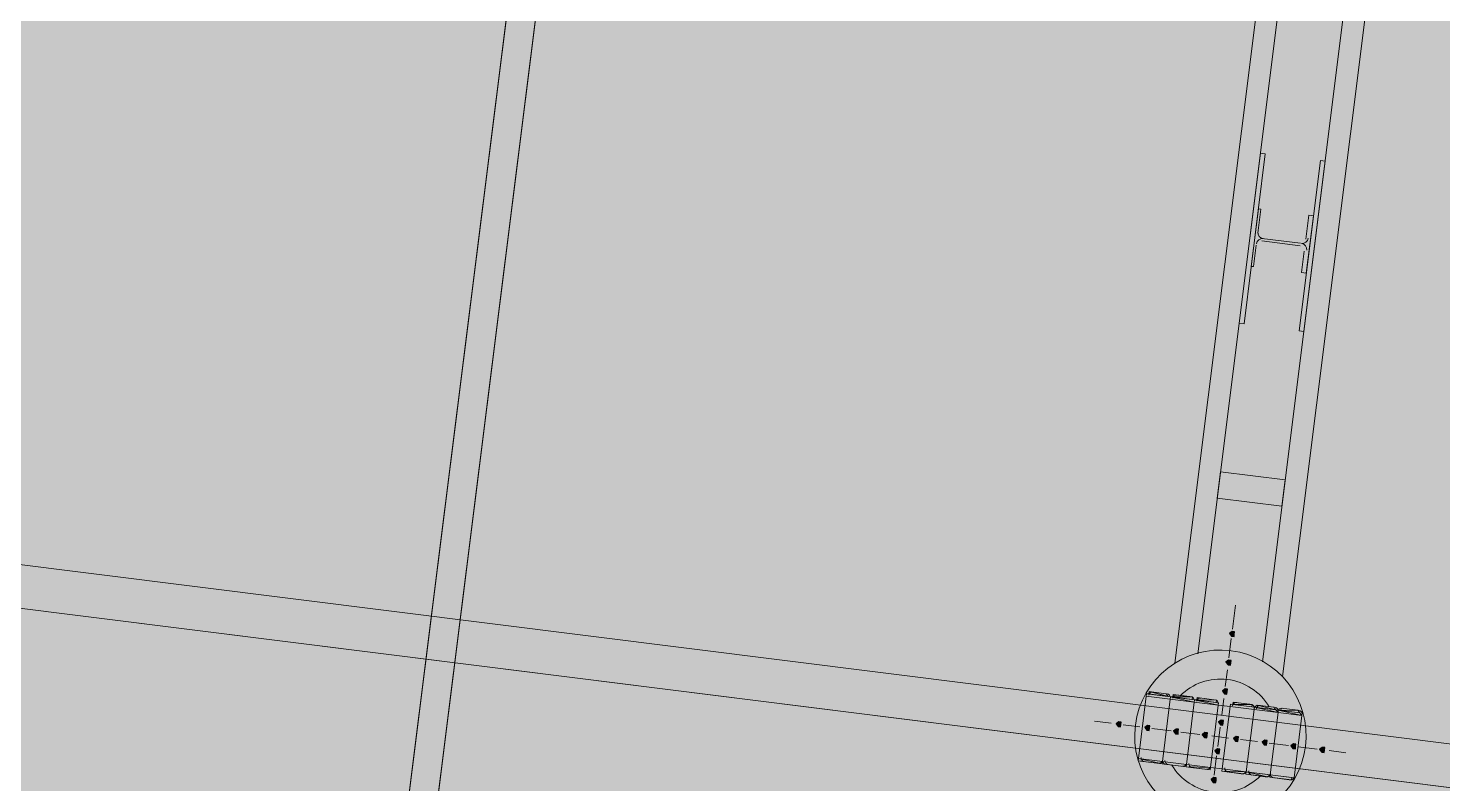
# Model space of a CAD drawing. Header units: metres. Extents: x -4 to 509425, y 7549 to 4732445.
# Drawn here: x 476039.051 to 476044.012, y 4719745.415 to 4719748.064 of the extents above; entities that cross this region are included whole.
import ezdxf

# ---------------------------------------------------------------- set-up
doc = ezdxf.new("R2010")
doc.units = ezdxf.units.M
doc.header["$LTSCALE"] = 0.01
doc.header["$MEASUREMENT"] = 0
doc.layers.get('0').update_dxf_attribs({"lineweight": 0})
doc.layers.add('_SUBESTACIÓN', color=1, linetype='Continuous')
doc.layers.add('SUBESTACION LA VID', color=253, linetype='Continuous')

# ---------------------------------------------------------------- blocks, each defined once
blk = doc.blocks.new('A$Cfff6051d')
at = {"layer": 'SUBESTACION LA VID', "transparency": 33554687}
h = blk.add_hatch(color=256, dxfattribs=at)
h.dxf.hatch_style = 2
h.paths.add_polyline_path([(476043.2811, 4719745.9399), (476043.2822, 4719745.9483), (476043.2738, 4719745.9494), (476043.2643, 4719745.942), (476043.2717, 4719745.9326), (476043.2801, 4719745.9315)])
h = blk.add_hatch(color=256, dxfattribs=at)
h.dxf.hatch_style = 2
h.paths.add_polyline_path([(476043.2685, 4719745.8391), (476043.2696, 4719745.8475), (476043.2612, 4719745.8486), (476043.2517, 4719745.8412), (476043.2591, 4719745.8318), (476043.2675, 4719745.8307)])
h = blk.add_hatch(color=256, dxfattribs=at)
h.dxf.hatch_style = 2
h.paths.add_polyline_path([(476043.2559, 4719745.7383), (476043.2569, 4719745.7467), (476043.2485, 4719745.7478), (476043.2391, 4719745.7404), (476043.2464, 4719745.731), (476043.2548, 4719745.7299)])
h = blk.add_hatch(color=256, dxfattribs=at)
h.dxf.hatch_style = 2
h.paths.add_polyline_path([(476042.883, 4719745.6229), (476042.8841, 4719745.6313), (476042.8757, 4719745.6324), (476042.8662, 4719745.6251), (476042.8736, 4719745.6156), (476042.882, 4719745.6145)])
h = blk.add_hatch(color=256, dxfattribs=at)
h.dxf.hatch_style = 2
h.paths.add_polyline_path([(476042.9838, 4719745.6103), (476042.9849, 4719745.6187), (476042.9765, 4719745.6198), (476042.967, 4719745.6124), (476042.9744, 4719745.603), (476042.9828, 4719745.6019)])
h = blk.add_hatch(color=256, dxfattribs=at)
h.dxf.hatch_style = 2
h.paths.add_polyline_path([(476043.0846, 4719745.5977), (476043.0857, 4719745.6061), (476043.0773, 4719745.6071), (476043.0678, 4719745.5998), (476043.0752, 4719745.5903), (476043.0836, 4719745.5893)])
h = blk.add_hatch(color=256, dxfattribs=at)
h.dxf.hatch_style = 2
h.paths.add_polyline_path([(476043.1855, 4719745.585), (476043.1865, 4719745.5934), (476043.1781, 4719745.5945), (476043.1686, 4719745.5871), (476043.176, 4719745.5777), (476043.1844, 4719745.5766)])
h = blk.add_hatch(color=256, dxfattribs=at)
h.dxf.hatch_style = 2
h.paths.add_polyline_path([(476043.2422, 4719745.6291), (476043.2432, 4719745.6375), (476043.2348, 4719745.6386), (476043.2254, 4719745.6312), (476043.2327, 4719745.6218), (476043.2411, 4719745.6207)])
h = blk.add_hatch(color=256, dxfattribs=at)
h.dxf.hatch_style = 2
h.paths.add_polyline_path([(476043.2947, 4719745.5713), (476043.2957, 4719745.5797), (476043.2873, 4719745.5808), (476043.2779, 4719745.5735), (476043.2852, 4719745.564), (476043.2936, 4719745.5629)])
h = blk.add_hatch(color=256, dxfattribs=at)
h.dxf.hatch_style = 2
h.paths.add_polyline_path([(476043.3955, 4719745.5587), (476043.3965, 4719745.5671), (476043.3881, 4719745.5682), (476043.3787, 4719745.5608), (476043.386, 4719745.5514), (476043.3944, 4719745.5503)])
h = blk.add_hatch(color=256, dxfattribs=at)
h.dxf.hatch_style = 2
h.paths.add_polyline_path([(476043.4963, 4719745.5461), (476043.4973, 4719745.5545), (476043.4889, 4719745.5555), (476043.4795, 4719745.5482), (476043.4868, 4719745.5387), (476043.4952, 4719745.5377)])
h = blk.add_hatch(color=256, dxfattribs=at)
h.dxf.hatch_style = 2
h.paths.add_polyline_path([(476043.5971, 4719745.5334), (476043.5981, 4719745.5418), (476043.5897, 4719745.5429), (476043.5803, 4719745.5355), (476043.5876, 4719745.5261), (476043.596, 4719745.525)])
h = blk.add_hatch(color=256, dxfattribs=at)
h.dxf.hatch_style = 2
h.paths.add_polyline_path([(476043.2295, 4719745.5283), (476043.2306, 4719745.5367), (476043.2222, 4719745.5378), (476043.2127, 4719745.5304), (476043.2201, 4719745.521), (476043.2285, 4719745.5199)])
h = blk.add_hatch(color=256, dxfattribs=at)
h.dxf.hatch_style = 2
h.paths.add_polyline_path([(476043.2169, 4719745.4275), (476043.218, 4719745.4359), (476043.2096, 4719745.437), (476043.2001, 4719745.4296), (476043.2074, 4719745.4202), (476043.2158, 4719745.4191)])
at = {"layer": 'SUBESTACION LA VID', "lineweight": 15}
for p, q in [((476071.0252, 4719742.1716), (475975.2782, 4719754.1753)), ((476071.0063, 4719742.0204), (475975.2593, 4719754.0241)), ((476043.4492, 4719748.8455), (476043.0721, 4719745.8382)), ((476043.153, 4719745.8707), (476043.5195, 4719748.794)), ((476043.8272, 4719748.7981), (476043.4502, 4719745.7908)), ((476043.3798, 4719745.8422), (476043.7463, 4719748.7656)), ((476040.0362, 4719742.584), (476040.8029, 4719748.6994)), ((476040.137, 4719742.5713), (476040.9037, 4719748.6868)), ((476043.3772, 4719747.3187), (476043.5116, 4719747.3018)), ((476043.5127, 4719747.3102), (476043.3782, 4719747.3271)), ((476043.2854, 4719746.0418), (476043.2748, 4719745.9578)), ((476043.2706, 4719745.9242), (476043.2622, 4719745.857)), ((476043.2569, 4719745.815), (476043.2496, 4719745.7562)), ((476042.9723, 4719745.7227), (476042.9449, 4719745.5043)), ((476043.0416, 4719745.731), (476042.9912, 4719745.7374)), ((476043.0563, 4719745.7121), (476043.029, 4719745.4937)), ((476043.029, 4719745.4937), (476043.0563, 4719745.7121)), ((476043.1256, 4719745.7205), (476043.0752, 4719745.7268)), ((476043.1403, 4719745.7016), (476043.113, 4719745.4832)), ((476043.113, 4719745.4832), (476043.1403, 4719745.7016)), ((476043.2097, 4719745.71), (476043.1592, 4719745.7163)), ((476043.2443, 4719745.7142), (476043.2369, 4719745.6554)), ((476043.2853, 4719745.7005), (476043.3357, 4719745.6942)), ((476043.197, 4719745.4727), (476043.2243, 4719745.6911)), ((476043.239, 4719745.4674), (476043.2663, 4719745.6858)), ((476043.3503, 4719745.6753), (476043.323, 4719745.4569)), ((476043.323, 4719745.4569), (476043.3503, 4719745.6753)), ((476043.3693, 4719745.69), (476043.4197, 4719745.6837)), ((476043.4344, 4719745.6648), (476043.407, 4719745.4463)), ((476043.407, 4719745.4463), (476043.4344, 4719745.6648)), ((476043.4449, 4719745.6805), (476043.5037, 4719745.6731)), ((476043.5184, 4719745.6542), (476043.491, 4719745.4358)), ((476042.8494, 4719745.6272), (476042.7906, 4719745.6345)), ((476042.9502, 4719745.6145), (476042.8914, 4719745.6219)), ((476043.0594, 4719745.6008), (476042.9922, 4719745.6093)), ((476043.1602, 4719745.5882), (476043.093, 4719745.5966)), ((476043.2317, 4719745.6134), (476043.2232, 4719745.5462)), ((476043.2611, 4719745.5756), (476043.2023, 4719745.5829)), ((476043.3619, 4719745.5629), (476043.3031, 4719745.5703)), ((476043.4711, 4719745.5492), (476043.4039, 4719745.5577)), ((476043.5719, 4719745.5366), (476043.5047, 4719745.545)), ((476042.9607, 4719745.4938), (476043.0111, 4719745.4874)), ((476043.219, 4719745.5126), (476043.2106, 4719745.4454)), ((476043.6727, 4719745.524), (476043.6139, 4719745.5313)), ((476043.0447, 4719745.4832), (476043.0951, 4719745.4769)), ((476043.1287, 4719745.4727), (476043.1791, 4719745.4664)), ((476043.3051, 4719745.4506), (476043.2547, 4719745.4569)), ((476043.3891, 4719745.44), (476043.3387, 4719745.4464)), ((476043.4731, 4719745.4295), (476043.4143, 4719745.4369))]:
    blk.add_line(p, q, dxfattribs=at)
at = {"layer": 'SUBESTACION LA VID', "lineweight": 0}
for p, q in [((476042.9818, 4719745.73), (476043.049, 4719745.7216)), ((476042.9818, 4719745.73), (476043.049, 4719745.7216)), ((476042.9818, 4719745.73), (476043.049, 4719745.7216)), ((476042.9828, 4719745.7384), (476043.049, 4719745.7216)), ((476042.9912, 4719745.7374), (476043.049, 4719745.7216)), ((476042.9912, 4719745.7374), (476043.0416, 4719745.731)), ((476043.0658, 4719745.7195), (476043.133, 4719745.7111)), ((476043.0658, 4719745.7195), (476043.133, 4719745.7111)), ((476043.0658, 4719745.7195), (476043.133, 4719745.7111)), ((476043.0658, 4719745.7195), (476043.134, 4719745.7195)), ((476043.0668, 4719745.7279), (476043.134, 4719745.7195)), ((476043.1403, 4719745.7016), (476043.2243, 4719745.6911)), ((476043.1403, 4719745.7016), (476043.2243, 4719745.6911)), ((476043.1414, 4719745.71), (476043.2243, 4719745.6911)), ((476043.1414, 4719745.71), (476043.217, 4719745.7005)), ((476043.1498, 4719745.709), (476043.217, 4719745.7005)), ((476043.1498, 4719745.709), (476043.217, 4719745.7005)), ((476043.1498, 4719745.709), (476043.217, 4719745.7005)), ((476043.1498, 4719745.709), (476043.2181, 4719745.7089)), ((476043.1508, 4719745.7174), (476043.2181, 4719745.7089)), ((476043.1508, 4719745.7174), (476043.2097, 4719745.71)), ((476043.2674, 4719745.6942), (476043.343, 4719745.6847)), ((476043.2758, 4719745.6932), (476043.343, 4719745.6847)), ((476043.2758, 4719745.6932), (476043.343, 4719745.6847)), ((476043.2758, 4719745.6932), (476043.343, 4719745.6847)), ((476043.2758, 4719745.6932), (476043.3441, 4719745.6931)), ((476043.2769, 4719745.7016), (476043.3441, 4719745.6931)), ((476043.2853, 4719745.7005), (476043.3441, 4719745.6931)), ((476043.2663, 4719745.6858), (476043.3503, 4719745.6753)), ((476043.3503, 4719745.6753), (476043.4344, 4719745.6648)), ((476043.3514, 4719745.6837), (476043.4354, 4719745.6732)), ((476043.3514, 4719745.6837), (476043.427, 4719745.6742)), ((476043.3514, 4719745.6837), (476043.427, 4719745.6742)), ((476043.3598, 4719745.6826), (476043.427, 4719745.6742)), ((476043.3609, 4719745.691), (476043.427, 4719745.6742)), ((476043.3609, 4719745.691), (476043.4197, 4719745.6837)), ((476043.3609, 4719745.691), (476043.4197, 4719745.6837)), ((476043.3693, 4719745.69), (476043.4197, 4719745.6837)), ((476043.4344, 4719745.6648), (476043.5184, 4719745.6542)), ((476043.4344, 4719745.6648), (476043.5184, 4719745.6542)), ((476043.4354, 4719745.6732), (476043.511, 4719745.6637)), ((476043.4354, 4719745.6732), (476043.511, 4719745.6637)), ((476043.4438, 4719745.6721), (476043.5037, 4719745.6731)), ((476043.4438, 4719745.6721), (476043.511, 4719745.6637)), ((476043.4449, 4719745.6805), (476043.5037, 4719745.6731)), ((476043.4449, 4719745.6805), (476043.5037, 4719745.6731)), ((476043.0195, 4719745.4864), (476042.9523, 4719745.4948)), ((476043.0195, 4719745.4864), (476042.9523, 4719745.4948)), ((476043.0195, 4719745.4864), (476042.9523, 4719745.4948)), ((476043.0195, 4719745.4864), (476042.9607, 4719745.4938)), ((476043.113, 4719745.4832), (476043.029, 4719745.4937)), ((476043.113, 4719745.4832), (476043.029, 4719745.4937)), ((476043.113, 4719745.4832), (476043.029, 4719745.4937)), ((476043.1119, 4719745.4748), (476043.0279, 4719745.4853)), ((476043.0951, 4719745.4769), (476043.0363, 4719745.4843)), ((476043.1035, 4719745.4759), (476043.0363, 4719745.4843)), ((476043.1035, 4719745.4759), (476043.0363, 4719745.4843)), ((476043.1035, 4719745.4759), (476043.0363, 4719745.4843)), ((476043.1035, 4719745.4759), (476043.0363, 4719745.4843)), ((476043.1035, 4719745.4759), (476043.0363, 4719745.4843)), ((476043.1875, 4719745.4653), (476043.1119, 4719745.4748)), ((476043.197, 4719745.4727), (476043.1119, 4719745.4748)), ((476043.197, 4719745.4727), (476043.113, 4719745.4832)), ((476043.1875, 4719745.4653), (476043.1203, 4719745.4738)), ((476043.1875, 4719745.4653), (476043.1203, 4719745.4738)), ((476043.1875, 4719745.4653), (476043.1203, 4719745.4738)), ((476043.1875, 4719745.4653), (476043.1203, 4719745.4738)), ((476043.323, 4719745.4569), (476043.239, 4719745.4674)), ((476043.3051, 4719745.4506), (476043.2463, 4719745.458)), ((476043.3135, 4719745.4495), (476043.2463, 4719745.458)), ((476043.3135, 4719745.4495), (476043.2463, 4719745.458)), ((476043.3975, 4719745.439), (476043.3219, 4719745.4485)), ((476043.3975, 4719745.439), (476043.3219, 4719745.4485)), ((476043.3986, 4719745.4474), (476043.323, 4719745.4569)), ((476043.3891, 4719745.44), (476043.3303, 4719745.4474)), ((476043.3975, 4719745.439), (476043.3303, 4719745.4474)), ((476043.3891, 4719745.44), (476043.3387, 4719745.4464)), ((476043.4815, 4719745.4285), (476043.4059, 4719745.4379)), ((476043.4815, 4719745.4285), (476043.4059, 4719745.4379)), ((476043.4815, 4719745.4285), (476043.4059, 4719745.4379)), ((476043.4731, 4719745.4295), (476043.4143, 4719745.4369)), ((476043.4731, 4719745.4295), (476043.4143, 4719745.4369)), ((476043.4731, 4719745.4295), (476043.4143, 4719745.4369)), ((476043.4815, 4719745.4285), (476043.4143, 4719745.4369)), ((476043.4815, 4719745.4285), (476043.4143, 4719745.4369))]:
    blk.add_line(p, q, dxfattribs=at)
at = {"layer": 'SUBESTACION LA VID', "lineweight": 15}
for points in [[(476071.0063, 4719742.0204), (476071.0252, 4719742.1716), (475975.2782, 4719754.1753), (475975.2593, 4719754.0241), (476071.0063, 4719742.0204)], [(476040.0362, 4719742.584), (476040.137, 4719742.5713), (476040.9037, 4719748.6868), (476040.8029, 4719748.6994), (476040.0362, 4719742.584)], [(476043.3151, 4719747.0278), (476043.3899, 4719747.6242), (476043.3731, 4719747.6263), (476043.2983, 4719747.0299), (476043.3151, 4719747.0278)], [(476043.5083, 4719747.0036), (476043.5831, 4719747.6), (476043.5999, 4719747.5979), (476043.5251, 4719747.0015), (476043.5083, 4719747.0036)], [(476043.3657, 4719747.431), (476043.3404, 4719747.2294), (476043.3488, 4719747.2284), (476043.3583, 4719747.304)], [(476043.3636, 4719747.346), (476043.3741, 4719747.43), (476043.3657, 4719747.431)], [(476043.5263, 4719747.2829), (476043.5168, 4719747.2073), (476043.5336, 4719747.2052), (476043.5589, 4719747.4068), (476043.5421, 4719747.4089), (476043.5316, 4719747.3249)], [(476043.2215, 4719746.4167), (476043.233, 4719746.5091), (476043.4598, 4719746.4807), (476043.4483, 4719746.3883), (476043.2215, 4719746.4167)], [(476043.092, 4719745.7247), (476043.0752, 4719745.7268), (476043.0668, 4719745.7279), (476043.0658, 4719745.7195), (476043.0574, 4719745.7205), (476043.0563, 4719745.7121), (476043.0574, 4719745.7205), (476043.049, 4719745.7216), (476043.0416, 4719745.731), (476042.9912, 4719745.7374), (476042.9828, 4719745.7384), (476042.9818, 4719745.73), (476042.9734, 4719745.7311), (476042.9723, 4719745.7227), (476042.9449, 4719745.5043), (476042.9439, 4719745.4959), (476042.9523, 4719745.4948), (476042.9607, 4719745.4938), (476043.0111, 4719745.4874), (476043.0195, 4719745.4864), (476043.0279, 4719745.4853), (476043.029, 4719745.4937), (476043.0363, 4719745.4843), (476043.0447, 4719745.4832), (476043.0951, 4719745.4769), (476043.1035, 4719745.4759), (476043.1119, 4719745.4748), (476043.113, 4719745.4832), (476043.1119, 4719745.4748), (476043.1203, 4719745.4738), (476043.1287, 4719745.4727), (476043.1791, 4719745.4664), (476043.1875, 4719745.4653), (476043.1959, 4719745.4643), (476043.197, 4719745.4727), (476043.239, 4719745.4674), (476043.2379, 4719745.459), (476043.2463, 4719745.458), (476043.2547, 4719745.4569), (476043.3051, 4719745.4506), (476043.3135, 4719745.4495), (476043.323, 4719745.4569), (476043.3219, 4719745.4485), (476043.3303, 4719745.4474), (476043.3387, 4719745.4464), (476043.3891, 4719745.44), (476043.3975, 4719745.439), (476043.407, 4719745.4463), (476043.4059, 4719745.4379), (476043.4143, 4719745.4369), (476043.4731, 4719745.4295), (476043.4815, 4719745.4285), (476043.4826, 4719745.4369), (476043.491, 4719745.4358), (476043.5184, 4719745.6542), (476043.511, 4719745.6637), (476043.5037, 4719745.6731), (476043.4449, 4719745.6805), (476043.4438, 4719745.6721), (476043.4354, 4719745.6732), (476043.4344, 4719745.6648), (476043.427, 4719745.6742), (476043.4197, 4719745.6837), (476043.3693, 4719745.69), (476043.3609, 4719745.691), (476043.3514, 4719745.6837), (476043.3503, 4719745.6753), (476043.3514, 4719745.6837), (476043.343, 4719745.6847), (476043.3441, 4719745.6931), (476043.3357, 4719745.6942), (476043.2853, 4719745.7005), (476043.2769, 4719745.7016), (476043.2758, 4719745.6932), (476043.2674, 4719745.6942), (476043.2663, 4719745.6858), (476043.2243, 4719745.6911), (476043.2254, 4719745.6995), (476043.217, 4719745.7005), (476043.2181, 4719745.7089), (476043.2097, 4719745.71), (476043.1592, 4719745.7163), (476043.1508, 4719745.7174), (476043.1498, 4719745.709), (476043.1414, 4719745.71), (476043.1403, 4719745.7016), (476043.1414, 4719745.71), (476043.133, 4719745.7111), (476043.134, 4719745.7195), (476043.1256, 4719745.7205), (476043.092, 4719745.7247)]]:
    blk.add_lwpolyline(points, dxfattribs=at)
at = {"layer": 'SUBESTACION LA VID'}
for points in [[(476043.2811, 4719745.9399), (476043.2822, 4719745.9483), (476043.2738, 4719745.9494), (476043.2643, 4719745.942), (476043.2717, 4719745.9326), (476043.2801, 4719745.9315)], [(476043.2685, 4719745.8391), (476043.2696, 4719745.8475), (476043.2612, 4719745.8486), (476043.2517, 4719745.8412), (476043.2591, 4719745.8318), (476043.2675, 4719745.8307)], [(476043.2559, 4719745.7383), (476043.2569, 4719745.7467), (476043.2485, 4719745.7478), (476043.2391, 4719745.7404), (476043.2464, 4719745.731), (476043.2548, 4719745.7299)], [(476042.883, 4719745.6229), (476042.8841, 4719745.6313), (476042.8757, 4719745.6324), (476042.8662, 4719745.6251), (476042.8736, 4719745.6156), (476042.882, 4719745.6145)], [(476042.9838, 4719745.6103), (476042.9849, 4719745.6187), (476042.9765, 4719745.6198), (476042.967, 4719745.6124), (476042.9744, 4719745.603), (476042.9828, 4719745.6019)], [(476043.0846, 4719745.5977), (476043.0857, 4719745.6061), (476043.0773, 4719745.6071), (476043.0678, 4719745.5998), (476043.0752, 4719745.5903), (476043.0836, 4719745.5893)], [(476043.1855, 4719745.585), (476043.1865, 4719745.5934), (476043.1781, 4719745.5945), (476043.1686, 4719745.5871), (476043.176, 4719745.5777), (476043.1844, 4719745.5766)], [(476043.2422, 4719745.6291), (476043.2432, 4719745.6375), (476043.2348, 4719745.6386), (476043.2254, 4719745.6312), (476043.2327, 4719745.6218), (476043.2411, 4719745.6207)], [(476043.2947, 4719745.5713), (476043.2957, 4719745.5797), (476043.2873, 4719745.5808), (476043.2779, 4719745.5735), (476043.2852, 4719745.564), (476043.2936, 4719745.5629)], [(476043.3955, 4719745.5587), (476043.3965, 4719745.5671), (476043.3881, 4719745.5682), (476043.3787, 4719745.5608), (476043.386, 4719745.5514), (476043.3944, 4719745.5503)], [(476043.4963, 4719745.5461), (476043.4973, 4719745.5545), (476043.4889, 4719745.5555), (476043.4795, 4719745.5482), (476043.4868, 4719745.5387), (476043.4952, 4719745.5377)], [(476043.5971, 4719745.5334), (476043.5981, 4719745.5418), (476043.5897, 4719745.5429), (476043.5803, 4719745.5355), (476043.5876, 4719745.5261), (476043.596, 4719745.525)], [(476043.2295, 4719745.5283), (476043.2306, 4719745.5367), (476043.2222, 4719745.5378), (476043.2127, 4719745.5304), (476043.2201, 4719745.521), (476043.2285, 4719745.5199)], [(476043.2169, 4719745.4275), (476043.218, 4719745.4359), (476043.2096, 4719745.437), (476043.2001, 4719745.4296), (476043.2074, 4719745.4202), (476043.2158, 4719745.4191)]]:
    blk.add_lwpolyline(points, close=True, dxfattribs=at)
at = {"layer": 'SUBESTACION LA VID', "lineweight": 0}
for points in [[(476043.2811, 4719745.9399), (476043.2822, 4719745.9483), (476043.2738, 4719745.9494), (476043.2643, 4719745.942), (476043.2717, 4719745.9326), (476043.2801, 4719745.9315)], [(476043.2685, 4719745.8391), (476043.2696, 4719745.8475), (476043.2612, 4719745.8486), (476043.2517, 4719745.8412), (476043.2591, 4719745.8318), (476043.2675, 4719745.8307)], [(476043.2559, 4719745.7383), (476043.2569, 4719745.7467), (476043.2485, 4719745.7478), (476043.2391, 4719745.7404), (476043.2464, 4719745.731), (476043.2548, 4719745.7299)], [(476042.883, 4719745.6229), (476042.8841, 4719745.6313), (476042.8757, 4719745.6324), (476042.8662, 4719745.6251), (476042.8736, 4719745.6156), (476042.882, 4719745.6145)], [(476042.9838, 4719745.6103), (476042.9849, 4719745.6187), (476042.9765, 4719745.6198), (476042.967, 4719745.6124), (476042.9744, 4719745.603), (476042.9828, 4719745.6019)], [(476043.0846, 4719745.5977), (476043.0857, 4719745.6061), (476043.0773, 4719745.6071), (476043.0678, 4719745.5998), (476043.0752, 4719745.5903), (476043.0836, 4719745.5893)], [(476043.1855, 4719745.585), (476043.1865, 4719745.5934), (476043.1781, 4719745.5945), (476043.1686, 4719745.5871), (476043.176, 4719745.5777), (476043.1844, 4719745.5766)], [(476043.2422, 4719745.6291), (476043.2432, 4719745.6375), (476043.2348, 4719745.6386), (476043.2254, 4719745.6312), (476043.2327, 4719745.6218), (476043.2411, 4719745.6207)], [(476043.2947, 4719745.5713), (476043.2957, 4719745.5797), (476043.2873, 4719745.5808), (476043.2779, 4719745.5735), (476043.2852, 4719745.564), (476043.2936, 4719745.5629)], [(476043.3955, 4719745.5587), (476043.3965, 4719745.5671), (476043.3881, 4719745.5682), (476043.3787, 4719745.5608), (476043.386, 4719745.5514), (476043.3944, 4719745.5503)], [(476043.4963, 4719745.5461), (476043.4973, 4719745.5545), (476043.4889, 4719745.5555), (476043.4795, 4719745.5482), (476043.4868, 4719745.5387), (476043.4952, 4719745.5377)], [(476043.5971, 4719745.5334), (476043.5981, 4719745.5418), (476043.5897, 4719745.5429), (476043.5803, 4719745.5355), (476043.5876, 4719745.5261), (476043.596, 4719745.525)], [(476043.2295, 4719745.5283), (476043.2306, 4719745.5367), (476043.2222, 4719745.5378), (476043.2127, 4719745.5304), (476043.2201, 4719745.521), (476043.2285, 4719745.5199)], [(476043.2169, 4719745.4275), (476043.218, 4719745.4359), (476043.2096, 4719745.437), (476043.2001, 4719745.4296), (476043.2074, 4719745.4202), (476043.2158, 4719745.4191)]]:
    blk.add_lwpolyline(points, close=True, dxfattribs=at)
for points in [[(476043.2243, 4719745.6911), (476042.9723, 4719745.7227), (476043.1403, 4719745.7016)], [(476043.1403, 4719745.7016), (476043.0563, 4719745.7121), (476042.9723, 4719745.7227)], [(476042.9723, 4719745.7227), (476043.0563, 4719745.7121), (476043.1403, 4719745.7016), (476043.0574, 4719745.7205)], [(476042.9734, 4719745.7311), (476043.0574, 4719745.7205), (476042.9734, 4719745.7311)], [(476043.2254, 4719745.6995), (476043.1414, 4719745.71), (476043.0574, 4719745.7205), (476042.9734, 4719745.7311)], [(476042.9818, 4719745.73), (476043.0574, 4719745.7205), (476043.133, 4719745.7111)], [(476043.2254, 4719745.6995), (476043.1414, 4719745.71), (476043.0574, 4719745.7205)], [(476043.0668, 4719745.7279), (476043.1256, 4719745.7205), (476043.0752, 4719745.7268)], [(476043.4344, 4719745.6648), (476043.3514, 4719745.6837), (476043.2674, 4719745.6942)], [(476043.2674, 4719745.6942), (476043.3514, 4719745.6837), (476043.427, 4719745.6742)], [(476043.4344, 4719745.6648), (476043.3503, 4719745.6753), (476043.2663, 4719745.6858), (476043.3503, 4719745.6753)], [(476043.5184, 4719745.6542), (476043.4354, 4719745.6732), (476043.511, 4719745.6637)], [(476043.4354, 4719745.6732), (476043.511, 4719745.6637), (476043.4354, 4719745.6732)], [(476042.9523, 4719745.4948), (476043.0279, 4719745.4853), (476042.9439, 4719745.4959)], [(476043.0279, 4719745.4853), (476042.9449, 4719745.5043), (476043.029, 4719745.4937)], [(476042.9449, 4719745.5043), (476043.029, 4719745.4937), (476043.113, 4719745.4832), (476043.197, 4719745.4727), (476043.113, 4719745.4832)], [(476042.9449, 4719745.5043), (476043.029, 4719745.4937), (476043.197, 4719745.4727)], [(476043.0195, 4719745.4864), (476042.9607, 4719745.4938), (476043.0195, 4719745.4864)], [(476043.0363, 4719745.4843), (476043.1119, 4719745.4748), (476043.1875, 4719745.4653)], [(476043.1287, 4719745.4727), (476043.1875, 4719745.4653), (476043.1203, 4719745.4738)], [(476043.3135, 4719745.4495), (476043.2379, 4719745.459), (476043.323, 4719745.4569), (476043.3975, 4719745.439)], [(476043.239, 4719745.4674), (476043.323, 4719745.4569), (476043.407, 4719745.4463)], [(476043.491, 4719745.4358), (476043.239, 4719745.4674), (476043.323, 4719745.4569)], [(476043.3135, 4719745.4495), (476043.2463, 4719745.458), (476043.3135, 4719745.4495)], [(476043.407, 4719745.4463), (476043.323, 4719745.4569), (476043.407, 4719745.4463), (476043.491, 4719745.4358)], [(476043.323, 4719745.4569), (476043.491, 4719745.4358), (476043.407, 4719745.4463)], [(476043.3975, 4719745.439), (476043.3303, 4719745.4474), (476043.3975, 4719745.439)], [(476043.4826, 4719745.4369), (476043.407, 4719745.4463), (476043.4826, 4719745.4369)]]:
    blk.add_lwpolyline(points, dxfattribs=at)
at = {"layer": 'SUBESTACION LA VID', "lineweight": 15}
for points in [[(476043.3641, 4719747.3502), (476043.3626, 4719747.3386), (476043.3708, 4719747.328), (476043.3825, 4719747.3265)], [(476043.3825, 4719747.3265), (476043.3708, 4719747.328), (476043.3603, 4719747.3198), (476043.3588, 4719747.3082)], [(476043.5169, 4719747.3097), (476043.5284, 4719747.3082), (476043.539, 4719747.3165), (476043.5405, 4719747.3281)], [(476043.5352, 4719747.2861), (476043.5367, 4719747.2977), (476043.5284, 4719747.3082), (476043.5169, 4719747.3097)], [(476042.9954, 4719745.7368), (476042.9885, 4719745.7377), (476042.9821, 4719745.7328), (476042.9813, 4719745.7258)], [(476043.0569, 4719745.7163), (476043.0577, 4719745.7233), (476043.0528, 4719745.7297), (476043.0458, 4719745.7305)], [(476043.0794, 4719745.7263), (476043.0725, 4719745.7272), (476043.0661, 4719745.7222), (476043.0653, 4719745.7153)], [(476043.1409, 4719745.7058), (476043.1417, 4719745.7128), (476043.1368, 4719745.7191), (476043.1298, 4719745.72)], [(476043.1634, 4719745.7158), (476043.1565, 4719745.7167), (476043.1501, 4719745.7117), (476043.1493, 4719745.7048)], [(476043.2249, 4719745.6953), (476043.2257, 4719745.7022), (476043.2208, 4719745.7086), (476043.2138, 4719745.7095)], [(476043.2894, 4719745.7), (476043.2825, 4719745.7009), (476043.2761, 4719745.6959), (476043.2753, 4719745.689)], [(476043.3509, 4719745.6795), (476043.3517, 4719745.6864), (476043.3468, 4719745.6928), (476043.3399, 4719745.6937)], [(476043.3735, 4719745.6894), (476043.3665, 4719745.6903), (476043.3601, 4719745.6854), (476043.3593, 4719745.6784)], [(476043.4349, 4719745.669), (476043.4358, 4719745.6759), (476043.4308, 4719745.6823), (476043.4239, 4719745.6831)], [(476043.4491, 4719745.68), (476043.4421, 4719745.6808), (476043.4358, 4719745.6759), (476043.4349, 4719745.669)], [(476043.5189, 4719745.6584), (476043.5198, 4719745.6654), (476043.5148, 4719745.6717), (476043.5079, 4719745.6726)], [(476042.9539, 4719745.5074), (476042.953, 4719745.5005), (476042.9579, 4719745.4941), (476042.9649, 4719745.4932)], [(476043.0153, 4719745.4869), (476043.0223, 4719745.486), (476043.0286, 4719745.491), (476043.0295, 4719745.4979)], [(476043.0379, 4719745.4969), (476043.037, 4719745.4899), (476043.0419, 4719745.4836), (476043.0489, 4719745.4827)], [(476043.0993, 4719745.4764), (476043.1063, 4719745.4755), (476043.1126, 4719745.4804), (476043.1135, 4719745.4874)], [(476043.1219, 4719745.4864), (476043.121, 4719745.4794), (476043.126, 4719745.473), (476043.1329, 4719745.4722)], [(476043.1833, 4719745.4659), (476043.1903, 4719745.465), (476043.1966, 4719745.4699), (476043.1975, 4719745.4769)], [(476043.2479, 4719745.4706), (476043.247, 4719745.4636), (476043.252, 4719745.4572), (476043.2589, 4719745.4564)], [(476043.3093, 4719745.4501), (476043.3163, 4719745.4492), (476043.3226, 4719745.4541), (476043.3235, 4719745.4611)], [(476043.3319, 4719745.46), (476043.331, 4719745.4531), (476043.336, 4719745.4467), (476043.3429, 4719745.4458)], [(476043.3933, 4719745.4395), (476043.4003, 4719745.4387), (476043.4066, 4719745.4436), (476043.4075, 4719745.4505)], [(476043.4075, 4719745.4505), (476043.4066, 4719745.4436), (476043.4116, 4719745.4372), (476043.4185, 4719745.4364)], [(476043.4773, 4719745.429), (476043.4843, 4719745.4281), (476043.4906, 4719745.4331), (476043.4915, 4719745.44)]]:
    blk.add_open_spline(points, degree=3, dxfattribs=at)
for points, knots in [([(476042.934, 4719745.6208), (476042.9133, 4719745.4561), (476043.0301, 4719745.3059), (476043.1948, 4719745.2852), (476043.3595, 4719745.2646), (476043.5097, 4719745.3814), (476043.5304, 4719745.5461), (476043.551, 4719745.7108), (476043.4343, 4719745.861), (476043.2696, 4719745.8817), (476043.1049, 4719745.9023), (476042.9546, 4719745.7855), (476042.934, 4719745.6208)], [0, 0, 0, 0, 1, 1, 1, 2, 2, 2, 3, 3, 3, 4, 4, 4, 4]), ([(476043.4035, 4719745.6845), (476043.3722, 4719745.7376), (476043.3181, 4719745.7732), (476043.2569, 4719745.7809), (476043.1958, 4719745.7885), (476043.1345, 4719745.7674), (476043.0911, 4719745.7237)], [0, 0, 0, 0, 1, 1, 1, 2, 2, 2, 2]), ([(476043.0612, 4719745.4818), (476043.0926, 4719745.429), (476043.1465, 4719745.3937), (476043.2074, 4719745.386), (476043.2683, 4719745.3784), (476043.3294, 4719745.3993), (476043.3728, 4719745.4427)], [0, 0, 0, 0, 1, 1, 1, 2, 2, 2, 2])]:
    blk.add_open_spline(points, degree=3, knots=knots, dxfattribs=at)

msp = doc.modelspace()

# ---------------------------------------------------------------- hatches: boundary and pattern name
at = {"layer": '_SUBESTACIÓN', "transparency": 33554559}
h = msp.add_hatch(color=1, dxfattribs=at)
h.dxf.hatch_style = 1
h.paths.add_polyline_path([(475968.6399, 4719805.825), (476089.9386, 4719790.615), (476078.1686, 4719696.74), (475956.8686, 4719711.9502)])

# ---------------------------------------------------------------- block references
at = {"linetype": 'Continuous'}
msp.add_blockref('A$Cfff6051d', (0, 0), dxfattribs=at)

doc.saveas('drawing.dxf')
